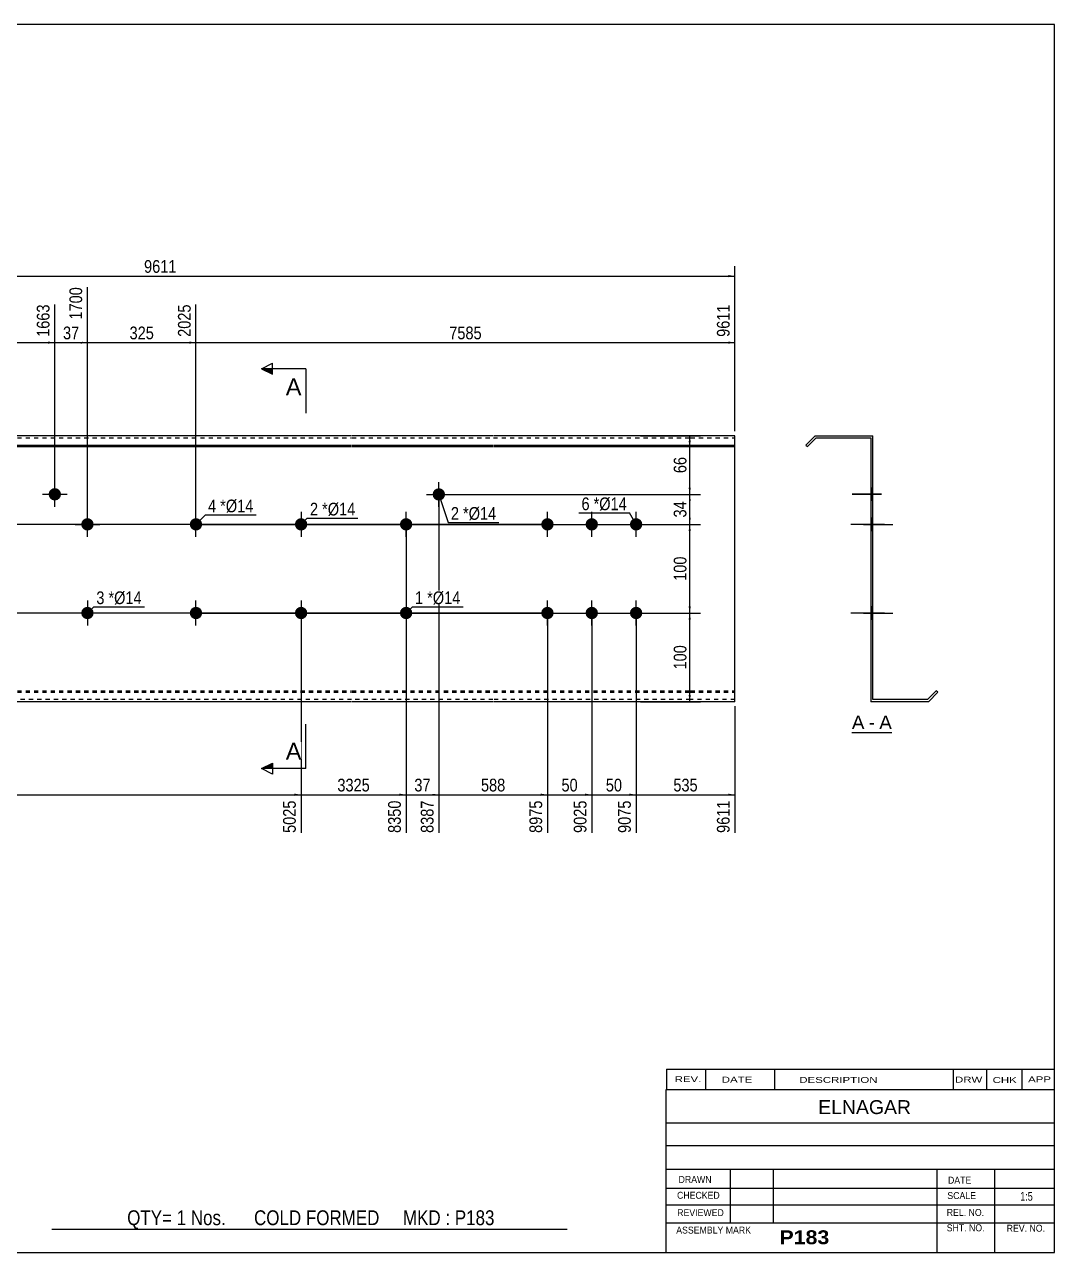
# Model space of a CAD drawing. Header units: millimetres. Extents: x -71 to 331, y -154 to 123.
# Drawn here: x 99 to 331.2, y -154.2 to 122.8 of the extents above; entities that cross this region are included whole.
import ezdxf

# ---------------------------------------------------------------- set-up
doc = ezdxf.new("R2010")
doc.units = ezdxf.units.MM
doc.linetypes.add('DXK_LINE_DOT1', pattern=[1.8814, 0.9407, -0.9407])
doc.styles.add('Arial', font='ARIAL.TTF', dxfattribs={"height": 0.2})
doc.styles.add('Arial Bold', font='ARIALBD.TTF', dxfattribs={"height": 0.2})
doc.styles.add('Arial Narrow', font='ARIALN.TTF', dxfattribs={"height": 0.2})

# ---------------------------------------------------------------- blocks, each defined once
blk = doc.blocks.new('Unknown-627191265-1992')
at = {"color": 5, "linetype": 'Continuous'}
for p, q in [((331.25, 122.75), (-68.75, 122.75)), ((331.25, -154.25), (331.25, 122.75)), ((-68.75, -154.25), (331.25, -154.25))]:
    blk.add_line(p, q, dxfattribs=at)
blk = doc.blocks.new('Unknown-627191265-12 - 1238')
at = {"color": 7, "linetype": 'Continuous'}
blk.add_line((285.56, -36.95), (294.59, -36.95), dxfattribs=at)
at = {"color": 0, "linetype": 'Continuous'}
blk.add_wipeout([(288.4, -36.2), (288.4, -33), (285.56, -33), (285.56, -36.2)], dxfattribs=at)
blk.add_wipeout([(290.78, -36.2), (290.78, -33), (289.36, -33), (289.36, -36.2)], dxfattribs=at)
at = {"color": 96, "linetype": 'Continuous', "style": 'Arial'}
blk.add_text('A', height=3.06, dxfattribs=at).set_placement((285.56, -36.2))
at = {"color": 0, "linetype": 'Continuous'}
blk.add_wipeout([(294.59, -36.2), (294.59, -33), (291.74, -33), (291.74, -36.2)], dxfattribs=at)
at = {"color": 96, "linetype": 'Continuous', "style": 'Arial'}
for s, p in [('A', (291.74, -36.2)), ('-', (289.36, -36.2))]:
    blk.add_text(s, height=3.06, dxfattribs=at).set_placement(p)
blk = doc.blocks.new('Part-627191265-1218 - 1203')
at = {"color": 2, "linetype": 'Continuous'}
for p, q in [((125.36, 30), (93.62, 30)), ((93.62, 27.88), (125.36, 27.88)), ((149.85, 30), (125.46, 30)), ((125.46, 27.88), (149.85, 27.88)), ((172.75, 30), (149.95, 30)), ((149.95, 27.88), (172.75, 27.88)), ((204.61, 30), (172.85, 30)), ((172.85, 27.88), (204.61, 27.88)), ((249.1, 30), (204.71, 30)), ((204.71, 27.88), (249.1, 27.88)), ((259.2, 30), (249.2, 30)), ((249.2, 27.88), (259.2, 27.88)), ((259.2, -30), (259.2, 30)), ((93.62, 27.53), (125.36, 27.53)), ((125.46, 27.53), (149.85, 27.53)), ((149.95, 27.53), (172.75, 27.53)), ((172.85, 27.53), (204.61, 27.53)), ((204.71, 27.53), (249.1, 27.53)), ((249.2, 27.53), (259.2, 27.53)), ((125.36, -30), (93.62, -30)), ((149.85, -30), (125.46, -30)), ((172.75, -30), (149.95, -30)), ((204.61, -30), (172.85, -30)), ((249.1, -30), (204.71, -30)), ((259.2, -30), (249.2, -30))]:
    blk.add_line(p, q, dxfattribs=at)
at = {"color": 7, "linetype": 'DXK_LINE_DOT1'}
for p, q in [((93.62, 29.5), (125.36, 29.5)), ((125.46, 29.5), (149.85, 29.5)), ((149.95, 29.5), (172.75, 29.5)), ((172.85, 29.5), (204.61, 29.5)), ((204.71, 29.5), (249.1, 29.5)), ((249.2, 29.5), (259.2, 29.5)), ((93.62, -27.53), (125.36, -27.53)), ((125.46, -27.53), (149.85, -27.53)), ((149.95, -27.53), (172.75, -27.53)), ((172.85, -27.53), (204.61, -27.53)), ((204.71, -27.53), (249.1, -27.53)), ((249.2, -27.53), (259.2, -27.53)), ((93.62, -27.88), (125.36, -27.88)), ((125.36, -29.5), (93.62, -29.5)), ((125.46, -27.88), (149.85, -27.88)), ((149.85, -29.5), (125.46, -29.5)), ((149.95, -27.88), (172.75, -27.88)), ((172.75, -29.5), (149.95, -29.5)), ((172.85, -27.88), (204.61, -27.88)), ((204.61, -29.5), (172.85, -29.5)), ((204.71, -27.88), (249.1, -27.88)), ((249.1, -29.5), (204.71, -29.5)), ((249.2, -27.88), (259.2, -27.88)), ((259.2, -29.5), (249.2, -29.5))]:
    blk.add_line(p, q, dxfattribs=at)
blk = doc.blocks.new('Bolt-627191265-1221 - 1203')
at = {"linetype": 'Continuous'}
blk.add_hatch(color=3, dxfattribs=at).paths.add_polyline_path([(104.41, 16.78, -1), (107.21, 16.78, -1)])
at = {"color": 3, "linetype": 'Continuous'}
for p, q in [((105.81, 13.98), (105.81, 19.58)), ((103.01, 16.78), (108.61, 16.78))]:
    blk.add_line(p, q, dxfattribs=at)
blk = doc.blocks.new('Bolt-627191265-1224 - 1203')
at = {"linetype": 'Continuous'}
for points in [[(215.51, 10, -1), (218.31, 10, -1)], [(225.51, 10, -1), (228.31, 10, -1)], [(235.51, 10, -1), (238.31, 10, -1)], [(215.51, -10, -1), (218.31, -10, -1)], [(225.51, -10, -1), (228.31, -10, -1)], [(235.51, -10, -1), (238.31, -10, -1)]]:
    blk.add_hatch(color=3, dxfattribs=at).paths.add_polyline_path(points)
at = {"color": 3, "linetype": 'Continuous'}
for p, q in [((216.91, 7.2), (216.91, 12.8)), ((226.91, 7.2), (226.91, 12.8)), ((236.91, 7.2), (236.91, 12.8)), ((214.11, 10), (219.71, 10)), ((224.11, 10), (229.71, 10)), ((234.11, 10), (239.71, 10)), ((216.91, -12.8), (216.91, -7.2)), ((226.91, -12.8), (226.91, -7.2)), ((236.91, -12.8), (236.91, -7.2)), ((214.11, -10), (219.71, -10)), ((224.11, -10), (229.71, -10)), ((234.11, -10), (239.71, -10))]:
    blk.add_line(p, q, dxfattribs=at)
blk = doc.blocks.new('Bolt-627191265-1225 - 1203')
at = {"linetype": 'Continuous'}
blk.add_hatch(color=3, dxfattribs=at).paths.add_polyline_path([(191.02, 16.75, -1), (193.82, 16.75, -1)])
at = {"color": 3, "linetype": 'Continuous'}
for p, q in [((192.42, 13.95), (192.42, 19.55)), ((189.62, 16.75), (195.22, 16.75))]:
    blk.add_line(p, q, dxfattribs=at)
blk = doc.blocks.new('Bolt-627191265-1226 - 1203')
at = {"linetype": 'Continuous'}
for points in [[(162.75, 10, -1), (159.95, 10, -1)], [(162.75, -10, -1), (159.95, -10, -1)]]:
    blk.add_hatch(color=3, dxfattribs=at).paths.add_polyline_path(points)
at = {"color": 3, "linetype": 'Continuous'}
for p, q in [((161.35, 12.8), (161.35, 7.2)), ((164.15, 10), (158.55, 10)), ((161.35, -7.2), (161.35, -12.8)), ((164.15, -10), (158.55, -10))]:
    blk.add_line(p, q, dxfattribs=at)
blk = doc.blocks.new('Bolt-627191265-1227 - 1203')
at = {"linetype": 'Continuous'}
blk.add_hatch(color=3, dxfattribs=at).paths.add_polyline_path([(183.64, 10, -1), (186.44, 10, -1)])
at = {"color": 3, "linetype": 'Continuous'}
for p, q in [((185.04, 7.2), (185.04, 12.8)), ((182.24, 10), (187.84, 10))]:
    blk.add_line(p, q, dxfattribs=at)
blk = doc.blocks.new('Bolt-627191265-1228 - 1203')
at = {"linetype": 'Continuous'}
blk.add_hatch(color=3, dxfattribs=at).paths.add_polyline_path([(186.44, -10, -1), (183.64, -10, -1)])
at = {"color": 3, "linetype": 'Continuous'}
for p, q in [((185.04, -7.2), (185.04, -12.8)), ((187.84, -10), (182.24, -10))]:
    blk.add_line(p, q, dxfattribs=at)
blk = doc.blocks.new('Bolt-627191265-1229 - 1203')
at = {"linetype": 'Continuous'}
blk.add_hatch(color=3, dxfattribs=at).paths.add_polyline_path([(111.77, 10, -1), (114.57, 10, -1)])
at = {"color": 3, "linetype": 'Continuous'}
for p, q in [((113.17, 7.2), (113.17, 12.8)), ((110.37, 10), (115.97, 10))]:
    blk.add_line(p, q, dxfattribs=at)
blk = doc.blocks.new('Bolt-627191265-1230 - 1203')
at = {"linetype": 'Continuous'}
blk.add_hatch(color=3, dxfattribs=at).paths.add_polyline_path([(114.57, -10, -1), (111.77, -10, -1)])
at = {"color": 3, "linetype": 'Continuous'}
for p, q in [((113.17, -7.2), (113.17, -12.8)), ((115.97, -10), (110.37, -10))]:
    blk.add_line(p, q, dxfattribs=at)
blk = doc.blocks.new('Bolt-627191265-1231 - 1203')
at = {"linetype": 'Continuous'}
for points in [[(3.6, 10, -1), (6.4, 10, -1)], [(136.25, 10, -1), (139.05, 10, -1)]]:
    blk.add_hatch(color=3, dxfattribs=at).paths.add_polyline_path(points)
at = {"color": 3, "linetype": 'Continuous'}
for p, q in [((5, 7.2), (5, 12.8)), ((137.65, 7.2), (137.65, 12.8)), ((7.8, 10), (2.2, 10)), ((140.45, 10), (134.85, 10))]:
    blk.add_line(p, q, dxfattribs=at)
blk = doc.blocks.new('Bolt-627191265-1232 - 1203')
at = {"linetype": 'Continuous'}
for points in [[(3.6, -10, -1), (6.4, -10, -1)], [(136.25, -10, -1), (139.05, -10, -1)]]:
    blk.add_hatch(color=3, dxfattribs=at).paths.add_polyline_path(points)
at = {"color": 3, "linetype": 'Continuous'}
for p, q in [((5, -12.8), (5, -7.2)), ((137.65, -12.8), (137.65, -7.2)), ((7.8, -10), (2.2, -10)), ((140.45, -10), (134.85, -10))]:
    blk.add_line(p, q, dxfattribs=at)
blk = doc.blocks.new('Part-627191265-1240 - 1238')
at = {"color": 2, "linetype": 'Continuous'}
for p, q in [((277.32, 30), (275.2, 27.88)), ((275.2, 27.88), (275.55, 27.53)), ((277.53, 29.5), (275.55, 27.53)), ((277.32, 30), (290.32, 30)), ((277.53, 29.5), (289.82, 29.5)), ((289.82, 29.5), (289.82, -30)), ((290.32, -29.5), (290.32, 30)), ((302.62, -29.5), (304.59, -27.53)), ((304.94, -27.88), (304.59, -27.53)), ((302.82, -30), (289.82, -30)), ((302.62, -29.5), (290.32, -29.5)), ((302.82, -30), (304.94, -27.88))]:
    blk.add_line(p, q, dxfattribs=at)
blk = doc.blocks.new('Bolt-627191265-1241 - 1238')
at = {"linetype": 'Continuous'}
for points in [[(289.82, 11.4), (289.82, 8.6), (290.32, 8.6), (290.32, 11.4)], [(289.82, 11.4), (289.82, 8.6), (290.32, 8.6), (290.32, 11.4)], [(289.82, 11.4), (289.82, 8.6), (290.32, 8.6), (290.32, 11.4)], [(289.82, -8.6), (289.82, -11.4), (290.32, -11.4), (290.32, -8.6)], [(289.82, -8.6), (289.82, -11.4), (290.32, -11.4), (290.32, -8.6)], [(289.82, -8.6), (289.82, -11.4), (290.32, -11.4), (290.32, -8.6)]]:
    blk.add_hatch(color=3, dxfattribs=at).paths.add_polyline_path(points)
at = {"color": 3, "linetype": 'Continuous'}
for p, q in [((290.32, 11.4), (289.82, 11.4)), ((290.32, 11.4), (289.82, 11.4)), ((290.32, 11.4), (289.82, 11.4)), ((292.92, 10), (285.32, 10)), ((292.92, 10), (285.32, 10)), ((292.92, 10), (285.32, 10)), ((290.32, 8.6), (289.82, 8.6)), ((290.32, 8.6), (289.82, 8.6)), ((290.32, 8.6), (289.82, 8.6)), ((292.92, -10), (285.32, -10)), ((292.92, -10), (285.32, -10)), ((292.92, -10), (285.32, -10)), ((290.32, -8.6), (289.82, -8.6)), ((290.32, -8.6), (289.82, -8.6)), ((290.32, -8.6), (289.82, -8.6)), ((290.32, -11.4), (289.82, -11.4)), ((290.32, -11.4), (289.82, -11.4)), ((290.32, -11.4), (289.82, -11.4))]:
    blk.add_line(p, q, dxfattribs=at)
blk = doc.blocks.new('Bolt-627191265-1242 - 1238')
at = {"linetype": 'Continuous'}
blk.add_hatch(color=3, dxfattribs=at).paths.add_polyline_path([(289.82, 18.18), (289.82, 15.38), (290.32, 15.38), (290.32, 18.18)])
at = {"color": 3, "linetype": 'Continuous'}
for p, q in [((292.22, 16.78), (285.62, 16.78)), ((290.32, 18.18), (289.82, 18.18)), ((290.32, 15.38), (289.82, 15.38))]:
    blk.add_line(p, q, dxfattribs=at)
blk = doc.blocks.new('Bolt-627191265-1243 - 1238')
at = {"linetype": 'Continuous'}
blk.add_hatch(color=3, dxfattribs=at).paths.add_polyline_path([(289.82, 18.18), (289.82, 15.38), (290.32, 15.38), (290.32, 18.18)])
at = {"color": 3, "linetype": 'Continuous'}
for p, q in [((292.22, 16.78), (285.62, 16.78)), ((290.32, 18.18), (289.82, 18.18)), ((290.32, 15.38), (289.82, 15.38))]:
    blk.add_line(p, q, dxfattribs=at)
blk = doc.blocks.new('Bolt-627191265-1244 - 1238')
at = {"linetype": 'Continuous'}
blk.add_hatch(color=3, dxfattribs=at).paths.add_polyline_path([(290.32, -11.4), (290.32, -8.6), (289.82, -8.6), (289.82, -11.4)])
at = {"color": 3, "linetype": 'Continuous'}
for p, q in [((290.32, -8.6), (289.82, -8.6)), ((291.92, -10), (289.82, -10)), ((290.32, -11.4), (289.82, -11.4))]:
    blk.add_line(p, q, dxfattribs=at)
blk = doc.blocks.new('Bolt-627191265-1245 - 1238')
at = {"linetype": 'Continuous'}
blk.add_hatch(color=3, dxfattribs=at).paths.add_polyline_path([(289.82, 11.4), (289.82, 8.6), (290.32, 8.6), (290.32, 11.4)])
at = {"color": 3, "linetype": 'Continuous'}
for p, q in [((290.32, 11.4), (289.82, 11.4)), ((292.22, 10), (285.62, 10)), ((290.32, 8.6), (289.82, 8.6))]:
    blk.add_line(p, q, dxfattribs=at)
blk = doc.blocks.new('Bolt-627191265-1246 - 1238')
at = {"linetype": 'Continuous'}
for points in [[(289.82, 11.4), (289.82, 8.6), (290.32, 8.6), (290.32, 11.4)], [(289.82, 11.4), (289.82, 8.6), (290.32, 8.6), (290.32, 11.4)], [(289.82, 11.4), (289.82, 8.6), (290.32, 8.6), (290.32, 11.4)], [(289.82, -8.6), (289.82, -11.4), (290.32, -11.4), (290.32, -8.6)], [(289.82, -8.6), (289.82, -11.4), (290.32, -11.4), (290.32, -8.6)], [(289.82, -8.6), (289.82, -11.4), (290.32, -11.4), (290.32, -8.6)]]:
    blk.add_hatch(color=3, dxfattribs=at).paths.add_polyline_path(points)
at = {"color": 3, "linetype": 'Continuous'}
for p, q in [((290.32, 11.4), (289.82, 11.4)), ((290.32, 11.4), (289.82, 11.4)), ((290.32, 11.4), (289.82, 11.4)), ((292.92, 10), (285.32, 10)), ((292.92, 10), (285.32, 10)), ((292.92, 10), (285.32, 10)), ((290.32, 8.6), (289.82, 8.6)), ((290.32, 8.6), (289.82, 8.6)), ((290.32, 8.6), (289.82, 8.6)), ((292.92, -10), (285.32, -10)), ((292.92, -10), (285.32, -10)), ((292.92, -10), (285.32, -10)), ((290.32, -8.6), (289.82, -8.6)), ((290.32, -8.6), (289.82, -8.6)), ((290.32, -8.6), (289.82, -8.6)), ((290.32, -11.4), (289.82, -11.4)), ((290.32, -11.4), (289.82, -11.4)), ((290.32, -11.4), (289.82, -11.4))]:
    blk.add_line(p, q, dxfattribs=at)
blk = doc.blocks.new('Bolt-627191265-1247 - 1238')
at = {"linetype": 'Continuous'}
blk.add_hatch(color=3, dxfattribs=at).paths.add_polyline_path([(289.82, 18.15), (289.82, 15.35), (290.32, 15.35), (290.32, 18.15)])
at = {"color": 3, "linetype": 'Continuous'}
for p, q in [((292.22, 16.75), (285.62, 16.75)), ((290.32, 18.15), (289.82, 18.15)), ((290.32, 15.35), (289.82, 15.35))]:
    blk.add_line(p, q, dxfattribs=at)
blk = doc.blocks.new('Bolt-627191265-1248 - 1238')
at = {"linetype": 'Continuous'}
for points in [[(290.32, 8.6), (290.32, 11.4), (289.82, 11.4), (289.82, 8.6)], [(290.32, -11.4), (290.32, -8.6), (289.82, -8.6), (289.82, -11.4)]]:
    blk.add_hatch(color=3, dxfattribs=at).paths.add_polyline_path(points)
at = {"color": 3, "linetype": 'Continuous'}
for p, q in [((290.32, 11.4), (289.82, 11.4)), ((290.32, 10), (285.82, 10)), ((290.32, 8.6), (289.82, 8.6)), ((290.32, -10), (285.82, -10)), ((290.32, -8.6), (289.82, -8.6)), ((290.32, -11.4), (289.82, -11.4))]:
    blk.add_line(p, q, dxfattribs=at)
blk = doc.blocks.new('Bolt-627191265-1249 - 1238')
at = {"linetype": 'Continuous'}
blk.add_hatch(color=3, dxfattribs=at).paths.add_polyline_path([(289.82, 11.4), (289.82, 8.6), (290.32, 8.6), (290.32, 11.4)])
at = {"color": 3, "linetype": 'Continuous'}
for p, q in [((290.32, 11.4), (289.82, 11.4)), ((292.22, 10), (285.62, 10)), ((290.32, 8.6), (289.82, 8.6))]:
    blk.add_line(p, q, dxfattribs=at)
blk = doc.blocks.new('Bolt-627191265-1250 - 1238')
at = {"linetype": 'Continuous'}
blk.add_hatch(color=3, dxfattribs=at).paths.add_polyline_path([(290.32, -11.4), (290.32, -8.6), (289.82, -8.6), (289.82, -11.4)])
at = {"color": 3, "linetype": 'Continuous'}
for p, q in [((290.32, -8.6), (289.82, -8.6)), ((291.92, -10), (289.82, -10)), ((290.32, -11.4), (289.82, -11.4))]:
    blk.add_line(p, q, dxfattribs=at)
blk = doc.blocks.new('Bolt-627191265-1251 - 1238')
at = {"linetype": 'Continuous'}
blk.add_hatch(color=3, dxfattribs=at).paths.add_polyline_path([(289.82, 11.4), (289.82, 8.6), (290.32, 8.6), (290.32, 11.4)])
at = {"color": 3, "linetype": 'Continuous'}
for p, q in [((290.32, 11.4), (289.82, 11.4)), ((292.22, 10), (285.62, 10)), ((290.32, 8.6), (289.82, 8.6))]:
    blk.add_line(p, q, dxfattribs=at)
blk = doc.blocks.new('Bolt-627191265-1252 - 1238')
at = {"linetype": 'Continuous'}
blk.add_hatch(color=3, dxfattribs=at).paths.add_polyline_path([(290.32, -11.4), (290.32, -8.6), (289.82, -8.6), (289.82, -11.4)])
at = {"color": 3, "linetype": 'Continuous'}
for p, q in [((290.32, -8.6), (289.82, -8.6)), ((291.92, -10), (289.82, -10)), ((290.32, -11.4), (289.82, -11.4))]:
    blk.add_line(p, q, dxfattribs=at)
blk = doc.blocks.new('Bolt-627191265-1253 - 1238')
at = {"linetype": 'Continuous'}
blk.add_hatch(color=3, dxfattribs=at).paths.add_polyline_path([(289.82, 11.4), (289.82, 8.6), (290.32, 8.6), (290.32, 11.4)])
blk.add_hatch(color=3, dxfattribs=at).paths.add_polyline_path([(289.82, 11.4), (289.82, 8.6), (290.32, 8.6), (290.32, 11.4)])
at = {"color": 3, "linetype": 'Continuous'}
for p, q in [((289.82, 11.4), (290.32, 11.4)), ((289.82, 11.4), (290.32, 11.4)), ((288.22, 10), (294.82, 10)), ((288.22, 10), (294.82, 10)), ((289.82, 8.6), (290.32, 8.6)), ((289.82, 8.6), (290.32, 8.6))]:
    blk.add_line(p, q, dxfattribs=at)
blk = doc.blocks.new('Bolt-627191265-1254 - 1238')
at = {"linetype": 'Continuous'}
blk.add_hatch(color=3, dxfattribs=at).paths.add_polyline_path([(289.82, -8.6), (289.82, -11.4), (290.32, -11.4), (290.32, -8.6)])
blk.add_hatch(color=3, dxfattribs=at).paths.add_polyline_path([(289.82, -8.6), (289.82, -11.4), (290.32, -11.4), (290.32, -8.6)])
at = {"color": 3, "linetype": 'Continuous'}
for p, q in [((288.22, -10), (294.82, -10)), ((288.22, -10), (294.82, -10)), ((289.82, -8.6), (290.32, -8.6)), ((289.82, -8.6), (290.32, -8.6)), ((289.82, -11.4), (290.32, -11.4)), ((289.82, -11.4), (290.32, -11.4))]:
    blk.add_line(p, q, dxfattribs=at)
blk = doc.blocks.new('StraightDimension-627191265-1348 - 1203')
at = {"linetype": 'Continuous'}
for points in [[(248.75, 15.25), (249, 16.75), (249.25, 15.25)], [(249.25, 11.5), (249, 10), (248.75, 11.5)]]:
    blk.add_hatch(color=7, dxfattribs=at).paths.add_polyline_path(points)
at = {"color": 7, "linetype": 'Continuous'}
for p, q in [((193.42, 16.75), (251.4, 16.75)), ((249, 10), (249, 16.75)), ((138.65, 10), (251.4, 10))]:
    blk.add_line(p, q, dxfattribs=at)
at = {"color": 0}
blk.add_wipeout([(248.85, 15.8), (244.65, 15.8), (244.65, 10.95), (248.85, 10.95)], dxfattribs=at)
at = {"color": 3, "style": 'Arial Narrow'}
blk.add_text('34', height=2.863, rotation=90.0002, dxfattribs=at).set_placement((248.25, 11.55))
blk = doc.blocks.new('StraightDimension-627191265-1347 - 1203')
at = {"linetype": 'Continuous'}
for points in [[(248.75, 28.5), (249, 30), (249.25, 28.5)], [(249.25, 18.25), (249, 16.75), (248.75, 18.25)]]:
    blk.add_hatch(color=7, dxfattribs=at).paths.add_polyline_path(points)
at = {"color": 7, "linetype": 'Continuous'}
for p, q in [((237.91, 30), (251.4, 30)), ((249, 16.75), (249, 30)), ((193.42, 16.75), (251.4, 16.75))]:
    blk.add_line(p, q, dxfattribs=at)
at = {"color": 0}
blk.add_wipeout([(248.85, 25.8), (244.65, 25.8), (244.65, 20.95), (248.85, 20.95)], dxfattribs=at)
at = {"color": 3, "style": 'Arial Narrow'}
blk.add_text('66', height=2.863, rotation=90.0002, dxfattribs=at).set_placement((248.25, 21.55))
blk = doc.blocks.new('StraightDimension-627191265-1350 - 1203')
at = {"linetype": 'Continuous'}
for points in [[(248.75, -11.5), (249, -10), (249.25, -11.5)], [(249.25, -28.5), (249, -30), (248.75, -28.5)]]:
    blk.add_hatch(color=7, dxfattribs=at).paths.add_polyline_path(points)
at = {"color": 7, "linetype": 'Continuous'}
for p, q in [((138.65, -10), (251.4, -10)), ((249, -30), (249, -10)), ((237.91, -30), (251.4, -30))]:
    blk.add_line(p, q, dxfattribs=at)
at = {"color": 0}
blk.add_wipeout([(248.85, -16.66), (244.65, -16.66), (244.65, -23.34), (248.85, -23.34)], dxfattribs=at)
at = {"color": 3, "style": 'Arial Narrow'}
blk.add_text('100', height=2.863, rotation=90.0002, dxfattribs=at).set_placement((248.25, -22.74))
blk = doc.blocks.new('StraightDimension-627191265-1349 - 1203')
at = {"linetype": 'Continuous'}
for points in [[(248.75, 8.5), (249, 10), (249.25, 8.5)], [(249.25, -8.5), (249, -10), (248.75, -8.5)]]:
    blk.add_hatch(color=7, dxfattribs=at).paths.add_polyline_path(points)
at = {"color": 7, "linetype": 'Continuous'}
for p, q in [((138.65, 10), (251.4, 10)), ((249, -10), (249, 10)), ((138.65, -10), (251.4, -10))]:
    blk.add_line(p, q, dxfattribs=at)
at = {"color": 0}
blk.add_wipeout([(248.85, 3.34), (244.65, 3.34), (244.65, -3.34), (248.85, -3.34)], dxfattribs=at)
at = {"color": 3, "style": 'Arial Narrow'}
blk.add_text('100', height=2.863, rotation=90.0002, dxfattribs=at).set_placement((248.25, -2.74))
blk = doc.blocks.new('StraightDimension-627191265-1268 - 1203')
at = {"linetype": 'Continuous'}
blk.add_hatch(color=7, dxfattribs=at).paths.add_polyline_path([(257.7, 51.25), (259.2, 51), (257.7, 50.75)])
at = {"color": 7, "linetype": 'Continuous'}
for p, q in [((137.65, 11), (137.65, 59.61)), ((259.2, 31), (259.2, 59.61)), ((137.65, 51), (259.2, 51))]:
    blk.add_line(p, q, dxfattribs=at)
at = {"color": 0, "linetype": 'Continuous'}
blk.add_wipeout([(258.6, 60.21), (254.4, 60.21), (254.4, 51.7), (258.6, 51.7)], dxfattribs=at)
at = {"color": 0}
blk.add_wipeout([(202.68, 51.15), (202.68, 55.35), (194.17, 55.35), (194.17, 51.15)], dxfattribs=at)
at = {"color": 3, "linetype": 'Continuous', "style": 'Arial Narrow'}
blk.add_text('9611', height=2.863, rotation=90.0002, dxfattribs=at).set_placement((258, 52.3))
at = {"color": 3, "style": 'Arial Narrow'}
blk.add_text('7585', height=2.863, dxfattribs=at).set_placement((194.77, 51.75))
blk = doc.blocks.new('StraightDimension-627191265-1269 - 1203')
at = {"linetype": 'Continuous'}
blk.add_hatch(color=7, dxfattribs=at).paths.add_polyline_path([(136.15, 51.25), (137.65, 51), (136.15, 50.75)])
at = {"color": 7, "linetype": 'Continuous'}
for p, q in [((113.17, 11), (113.17, 63.51)), ((137.65, 11), (137.65, 59.61)), ((113.17, 51), (137.65, 51))]:
    blk.add_line(p, q, dxfattribs=at)
at = {"color": 0, "linetype": 'Continuous'}
blk.add_wipeout([(137.05, 60.21), (132.85, 60.21), (132.85, 51.7), (137.05, 51.7)], dxfattribs=at)
at = {"color": 0}
blk.add_wipeout([(128.75, 51.15), (128.75, 55.35), (122.07, 55.35), (122.07, 51.15)], dxfattribs=at)
at = {"color": 3, "linetype": 'Continuous', "style": 'Arial Narrow'}
blk.add_text('2025', height=2.863, rotation=90.0002, dxfattribs=at).set_placement((136.45, 52.3))
at = {"color": 3, "style": 'Arial Narrow'}
blk.add_text('325', height=2.863, dxfattribs=at).set_placement((122.67, 51.75))
blk = doc.blocks.new('StraightDimension-627191265-1270 - 1203')
at = {"linetype": 'Continuous'}
blk.add_hatch(color=7, dxfattribs=at).paths.add_polyline_path([(111.67, 51.25), (113.17, 51), (111.67, 50.75)])
at = {"color": 7, "linetype": 'Continuous'}
for p, q in [((113.17, 11), (113.17, 63.51)), ((105.81, 17.78), (105.81, 59.61)), ((105.81, 51), (113.17, 51))]:
    blk.add_line(p, q, dxfattribs=at)
at = {"color": 0}
blk.add_wipeout([(111.92, 51.15), (111.92, 55.35), (107.06, 55.35), (107.06, 51.15)], dxfattribs=at)
at = {"color": 0, "linetype": 'Continuous'}
blk.add_wipeout([(112.56, 64.11), (108.36, 64.11), (108.36, 55.6), (112.56, 55.6)], dxfattribs=at)
at = {"color": 3, "linetype": 'Continuous', "style": 'Arial Narrow'}
blk.add_text('1700', height=2.863, rotation=90.0002, dxfattribs=at).set_placement((111.97, 56.2))
at = {"color": 3, "style": 'Arial Narrow'}
blk.add_text('37', height=2.863, dxfattribs=at).set_placement((107.66, 51.75))
blk = doc.blocks.new('StraightDimension-627191265-1320 - 1203')
at = {"linetype": 'Continuous'}
blk.add_hatch(color=7, dxfattribs=at).paths.add_polyline_path([(215.41, -50.75), (216.91, -51), (215.41, -51.25)])
at = {"color": 7, "linetype": 'Continuous'}
for p, q in [((192.42, 15.75), (192.42, -59.61)), ((216.91, -11), (216.91, -59.61)), ((192.42, -51), (216.91, -51))]:
    blk.add_line(p, q, dxfattribs=at)
at = {"color": 0}
blk.add_wipeout([(208.01, -50.85), (208.01, -46.65), (201.32, -46.65), (201.32, -50.85)], dxfattribs=at)
at = {"color": 0, "linetype": 'Continuous'}
blk.add_wipeout([(216.31, -51.7), (212.11, -51.7), (212.11, -60.21), (216.31, -60.21)], dxfattribs=at)
at = {"color": 3, "style": 'Arial Narrow'}
blk.add_text('588', height=2.863, dxfattribs=at).set_placement((201.92, -50.25))
at = {"color": 3, "linetype": 'Continuous', "style": 'Arial Narrow'}
blk.add_text('8975', height=2.863, rotation=90.0002, dxfattribs=at).set_placement((215.71, -59.61))
blk = doc.blocks.new('StraightDimension-627191265-1271 - 1203')
at = {"linetype": 'Continuous'}
blk.add_hatch(color=7, dxfattribs=at).paths.add_polyline_path([(104.31, 51.25), (105.81, 51), (104.31, 50.75)])
at = {"color": 7, "linetype": 'Continuous'}
for p, q in [((81.33, 11), (81.33, 63.51)), ((105.81, 17.78), (105.81, 59.61)), ((81.33, 51), (105.81, 51))]:
    blk.add_line(p, q, dxfattribs=at)
at = {"color": 0, "linetype": 'Continuous'}
blk.add_wipeout([(105.21, 60.21), (101.01, 60.21), (101.01, 51.7), (105.21, 51.7)], dxfattribs=at)
at = {"color": 0}
blk.add_wipeout([(96.91, 51.15), (96.91, 55.35), (90.23, 55.35), (90.23, 51.15)], dxfattribs=at)
at = {"color": 3, "linetype": 'Continuous', "style": 'Arial Narrow'}
blk.add_text('1663', height=2.863, rotation=90.0002, dxfattribs=at).set_placement((104.61, 52.3))
at = {"color": 3, "style": 'Arial Narrow'}
blk.add_text('588', height=2.863, dxfattribs=at).set_placement((90.83, 51.75))
blk = doc.blocks.new('StraightDimension-627191265-1317 - 1203')
at = {"linetype": 'Continuous'}
blk.add_hatch(color=7, dxfattribs=at).paths.add_polyline_path([(257.7, -50.75), (259.2, -51), (257.7, -51.25)])
at = {"color": 7, "linetype": 'Continuous'}
for p, q in [((236.91, -11), (236.91, -59.61)), ((259.2, -31), (259.2, -59.61)), ((236.91, -51), (259.2, -51))]:
    blk.add_line(p, q, dxfattribs=at)
at = {"color": 0}
blk.add_wipeout([(251.4, -50.85), (251.4, -46.65), (244.71, -46.65), (244.71, -50.85)], dxfattribs=at)
at = {"color": 0, "linetype": 'Continuous'}
blk.add_wipeout([(258.6, -51.7), (254.4, -51.7), (254.4, -60.21), (258.6, -60.21)], dxfattribs=at)
at = {"color": 3, "style": 'Arial Narrow'}
blk.add_text('535', height=2.863, dxfattribs=at).set_placement((245.31, -50.25))
at = {"color": 3, "linetype": 'Continuous', "style": 'Arial Narrow'}
blk.add_text('9611', height=2.863, rotation=90.0002, dxfattribs=at).set_placement((258, -59.61))
blk = doc.blocks.new('StraightDimension-627191265-1318 - 1203')
at = {"linetype": 'Continuous'}
blk.add_hatch(color=7, dxfattribs=at).paths.add_polyline_path([(235.41, -50.75), (236.91, -51), (235.41, -51.25)])
at = {"color": 7, "linetype": 'Continuous'}
for p, q in [((226.91, -11), (226.91, -59.61)), ((236.91, -11), (236.91, -59.61)), ((226.91, -51), (236.91, -51))]:
    blk.add_line(p, q, dxfattribs=at)
at = {"color": 0}
blk.add_wipeout([(234.34, -50.85), (234.34, -46.65), (229.48, -46.65), (229.48, -50.85)], dxfattribs=at)
at = {"color": 3, "style": 'Arial Narrow'}
blk.add_text('50', height=2.863, dxfattribs=at).set_placement((230.08, -50.25))
at = {"color": 0, "linetype": 'Continuous'}
blk.add_wipeout([(236.31, -51.7), (232.11, -51.7), (232.11, -60.21), (236.31, -60.21)], dxfattribs=at)
at = {"color": 3, "linetype": 'Continuous', "style": 'Arial Narrow'}
blk.add_text('9075', height=2.863, rotation=90.0002, dxfattribs=at).set_placement((235.71, -59.61))
blk = doc.blocks.new('StraightDimension-627191265-1319 - 1203')
at = {"linetype": 'Continuous'}
blk.add_hatch(color=7, dxfattribs=at).paths.add_polyline_path([(225.41, -50.75), (226.91, -51), (225.41, -51.25)])
at = {"color": 7, "linetype": 'Continuous'}
for p, q in [((216.91, -11), (216.91, -59.61)), ((226.91, -11), (226.91, -59.61)), ((216.91, -51), (226.91, -51))]:
    blk.add_line(p, q, dxfattribs=at)
at = {"color": 0}
blk.add_wipeout([(224.34, -50.85), (224.34, -46.65), (219.48, -46.65), (219.48, -50.85)], dxfattribs=at)
at = {"color": 3, "style": 'Arial Narrow'}
blk.add_text('50', height=2.863, dxfattribs=at).set_placement((220.08, -50.25))
at = {"color": 0, "linetype": 'Continuous'}
blk.add_wipeout([(226.31, -51.7), (222.11, -51.7), (222.11, -60.21), (226.31, -60.21)], dxfattribs=at)
at = {"color": 3, "linetype": 'Continuous', "style": 'Arial Narrow'}
blk.add_text('9025', height=2.863, rotation=90.0002, dxfattribs=at).set_placement((225.71, -59.61))
blk = doc.blocks.new('StraightDimension-627191265-1321 - 1203')
at = {"linetype": 'Continuous'}
blk.add_hatch(color=7, dxfattribs=at).paths.add_polyline_path([(190.92, -50.75), (192.42, -51), (190.92, -51.25)])
at = {"color": 7, "linetype": 'Continuous'}
for p, q in [((192.42, 15.75), (192.42, -59.61)), ((185.04, 9), (185.04, -59.61)), ((185.04, -51), (192.42, -51))]:
    blk.add_line(p, q, dxfattribs=at)
at = {"color": 0}
blk.add_wipeout([(191.16, -50.85), (191.16, -46.65), (186.3, -46.65), (186.3, -50.85)], dxfattribs=at)
at = {"color": 3, "style": 'Arial Narrow'}
blk.add_text('37', height=2.863, dxfattribs=at).set_placement((186.9, -50.25))
at = {"color": 0, "linetype": 'Continuous'}
blk.add_wipeout([(191.82, -51.7), (187.62, -51.7), (187.62, -60.21), (191.82, -60.21)], dxfattribs=at)
at = {"color": 3, "linetype": 'Continuous', "style": 'Arial Narrow'}
blk.add_text('8387', height=2.863, rotation=90.0002, dxfattribs=at).set_placement((191.22, -59.61))
blk = doc.blocks.new('StraightDimension-627191265-1322 - 1203')
at = {"linetype": 'Continuous'}
blk.add_hatch(color=7, dxfattribs=at).paths.add_polyline_path([(183.54, -50.75), (185.04, -51), (183.54, -51.25)])
at = {"color": 7, "linetype": 'Continuous'}
for p, q in [((185.04, 9), (185.04, -59.61)), ((161.35, -11), (161.35, -59.61)), ((161.35, -51), (185.04, -51))]:
    blk.add_line(p, q, dxfattribs=at)
at = {"color": 0}
blk.add_wipeout([(177.45, -50.85), (177.45, -46.65), (168.94, -46.65), (168.94, -50.85)], dxfattribs=at)
at = {"color": 0, "linetype": 'Continuous'}
blk.add_wipeout([(184.44, -51.7), (180.24, -51.7), (180.24, -60.21), (184.44, -60.21)], dxfattribs=at)
at = {"color": 3, "style": 'Arial Narrow'}
blk.add_text('3325', height=2.863, dxfattribs=at).set_placement((169.54, -50.25))
at = {"color": 3, "linetype": 'Continuous', "style": 'Arial Narrow'}
blk.add_text('8350', height=2.863, rotation=90.0002, dxfattribs=at).set_placement((183.84, -59.61))
blk = doc.blocks.new('StraightDimension-627191265-1323 - 1203')
at = {"linetype": 'Continuous'}
blk.add_hatch(color=7, dxfattribs=at).paths.add_polyline_path([(159.85, -50.75), (161.35, -51), (159.85, -51.25)])
at = {"color": 7, "linetype": 'Continuous'}
for p, q in [((161.35, -11), (161.35, -59.61)), ((0, -31), (0, -54.13)), ((0, -51), (161.35, -51))]:
    blk.add_line(p, q, dxfattribs=at)
at = {"color": 0}
blk.add_wipeout([(84.93, -50.85), (84.93, -46.65), (76.42, -46.65), (76.42, -50.85)], dxfattribs=at)
at = {"color": 0, "linetype": 'Continuous'}
for points in [[(-0.6, -51.7), (-4.8, -51.7), (-4.8, -54.73), (-0.6, -54.73)], [(160.75, -51.7), (156.55, -51.7), (156.55, -60.21), (160.75, -60.21)]]:
    blk.add_wipeout(points, dxfattribs=at)
at = {"color": 3, "style": 'Arial Narrow'}
blk.add_text('5025', height=2.863, dxfattribs=at).set_placement((77.02, -50.25))
at = {"color": 3, "linetype": 'Continuous', "style": 'Arial Narrow'}
for s, height, p in [('0', 2.86, (-1.2, -54.13)), ('5025', 2.863, (160.15, -59.61))]:
    blk.add_text(s, height=height, rotation=90.0002, dxfattribs=at).set_placement(p)
blk = doc.blocks.new('StraightDimension-627191265-1372 - 1203')
at = {"linetype": 'Continuous'}
for points in [[(-12.25, 15.28), (-12, 16.78), (-11.75, 15.28)], [(-11.75, 11.5), (-12, 10), (-12.25, 11.5)]]:
    blk.add_hatch(color=7, dxfattribs=at).paths.add_polyline_path(points)
at = {"color": 7, "linetype": 'Continuous'}
for p, q in [((35.84, 16.78), (-14.25, 16.78)), ((-12, 10), (-12, 16.78)), ((215.91, 10), (-14.25, 10))]:
    blk.add_line(p, q, dxfattribs=at)
at = {"color": 0}
blk.add_wipeout([(-12.15, 15.82), (-16.35, 15.82), (-16.35, 10.96), (-12.15, 10.96)], dxfattribs=at)
at = {"color": 3, "style": 'Arial Narrow'}
blk.add_text('34', height=2.863, rotation=90.0002, dxfattribs=at).set_placement((-12.75, 11.56))
blk = doc.blocks.new('StraightDimension-627191265-1373 - 1203')
at = {"linetype": 'Continuous'}
for points in [[(-12.25, 8.5), (-12, 10), (-11.75, 8.5)], [(-11.75, -8.5), (-12, -10), (-12.25, -8.5)]]:
    blk.add_hatch(color=7, dxfattribs=at).paths.add_polyline_path(points)
at = {"color": 7, "linetype": 'Continuous'}
for p, q in [((215.91, 10), (-14.25, 10)), ((-12, -10), (-12, 10)), ((215.91, -10), (-14.25, -10))]:
    blk.add_line(p, q, dxfattribs=at)
at = {"color": 0}
blk.add_wipeout([(-12.15, 3.34), (-16.35, 3.34), (-16.35, -3.34), (-12.15, -3.34)], dxfattribs=at)
at = {"color": 3, "style": 'Arial Narrow'}
blk.add_text('100', height=2.863, rotation=90.0002, dxfattribs=at).set_placement((-12.75, -2.74))
blk = doc.blocks.new('StraightDimension-627191265-1374 - 1203')
at = {"linetype": 'Continuous'}
for points in [[(-12.25, -11.5), (-12, -10), (-11.75, -11.5)], [(-11.75, -28.5), (-12, -30), (-12.25, -28.5)]]:
    blk.add_hatch(color=7, dxfattribs=at).paths.add_polyline_path(points)
at = {"color": 7, "linetype": 'Continuous'}
for p, q in [((215.91, -10), (-14.25, -10)), ((-12, -30), (-12, -10)), ((-1, -30), (-14.25, -30))]:
    blk.add_line(p, q, dxfattribs=at)
at = {"color": 0}
blk.add_wipeout([(-12.15, -16.66), (-16.35, -16.66), (-16.35, -23.34), (-12.15, -23.34)], dxfattribs=at)
at = {"color": 3, "style": 'Arial Narrow'}
blk.add_text('100', height=2.863, rotation=90.0002, dxfattribs=at).set_placement((-12.75, -22.74))
blk = doc.blocks.new('StraightDimension-627191265-1391 - 1203')
at = {"linetype": 'Continuous'}
blk.add_hatch(color=7, dxfattribs=at).paths.add_polyline_path([(257.7, 66.25), (259.2, 66), (257.7, 65.75)])
at = {"color": 7, "linetype": 'Continuous'}
for p, q in [((259.2, 31), (259.2, 68.25)), ((0, 66), (259.2, 66))]:
    blk.add_line(p, q, dxfattribs=at)
at = {"color": 0}
blk.add_wipeout([(133.86, 66.15), (133.86, 70.35), (125.34, 70.35), (125.34, 66.15)], dxfattribs=at)
at = {"color": 3, "style": 'Arial Narrow'}
blk.add_text('9611', height=2.863, dxfattribs=at).set_placement((125.94, 66.75))
blk = doc.blocks.new('CBS_CALLOFF-627191265-2019')
at = {"color": 7, "linetype": 'Continuous'}
blk.add_line((105.13, -148.98), (221.36, -149), dxfattribs=at)
at = {"color": 3, "linetype": 'Continuous', "style": 'Arial Narrow'}
blk.add_text('QTY= 1 Nos.      COLD FORMED     MKD : P183', height=3.3405, dxfattribs=at).set_placement((122.13, -148.09))
blk = doc.blocks.new('CBS_NAME_BLOG-627191265-2020')
at = {"color": 7, "linetype": 'Continuous'}
for p, q in [((243.66, -117.5), (331.18, -117.5)), ((243.66, -154.21), (243.66, -117.5)), ((243.66, -125.04), (331.18, -125.04)), ((243.73, -130.09), (331.25, -130.09)), ((243.66, -135.46), (331.18, -135.46)), ((258.18, -147.57), (258.18, -135.47)), ((267.87, -147.54), (267.87, -135.47)), ((304.78, -154.21), (304.78, -135.48)), ((317.83, -154.21), (317.83, -135.47)), ((243.67, -139.76), (331.25, -139.74)), ((243.66, -143.51), (331.18, -143.51)), ((243.66, -147.55), (331.18, -147.55)), ((243.66, -154.25), (331.25, -154.25))]:
    blk.add_line(p, q, dxfattribs=at)
at = {"color": 3, "linetype": 'Continuous', "style": 'Arial'}
blk.add_text('ELNAGAR', height=3.133, dxfattribs=at).set_placement((277.98, -123.03))
at = {"color": 3, "linetype": 'Continuous'}
for s, height, style, width, p in [('DRAWN', 1.566, 'Arial', 0.9, (246.49, -138.57)), ('DATE', 1.566, 'Arial', 0.9, (307.25, -138.73)), ('CHECKED', 1.566, 'Arial', 0.9, (246.14, -142.14)), ('SCALE', 1.566, 'Arial', 0.9, (307.1, -142.21)), ('1:5', 1.957, 'Arial Narrow', 0.9, (323.55, -142.57)), ('REVIEWED', 1.566, 'Arial', 0.9, (246.18, -146.06)), ('REL. NO.', 1.566, 'Arial', 0.9, (306.96, -146.01)), ('ASSEMBLY MARK', 1.5663, 'Arial', 0.9, (245.96, -149.99)), ('P183', 3.131, 'Arial Bold', 1.1, (269.24, -152.39)), ('SHT. NO.', 1.566, 'Arial', 0.9, (306.96, -149.48)), ('REV. NO.', 1.566, 'Arial', 0.9, (320.48, -149.57))]:
    blk.add_text(s, height=height, dxfattribs=dict(at, style=style, width=width)).set_placement(p)
blk = doc.blocks.new('CBS_REVISION-627191265-2021')
at = {"color": 7, "linetype": 'Continuous'}
for p, q in [((243.74, -112.87), (331.24, -112.87)), ((243.74, -112.87), (243.74, -117.5)), ((252.54, -112.87), (252.54, -117.5)), ((268.13, -112.87), (268.13, -117.44)), ((308.39, -112.87), (308.39, -117.5)), ((315.93, -112.87), (315.93, -117.5)), ((323.88, -112.87), (323.88, -117.5)), ((243.74, -117.5), (331.24, -117.5))]:
    blk.add_line(p, q, dxfattribs=at)
at = {"color": 7, "style": 'Arial Narrow', "width": 1.7}
for s, height, p in [('REV.', 1.326, (245.6, -115.82)), ('DATE', 1.326, (256.23, -115.94)), ('DESCRIPTION', 1.3257, (273.71, -115.99)), ('DRW', 1.326, (308.82, -115.93)), ('CHK', 1.326, (317.31, -116.02)), ('APP', 1.326, (325.31, -115.87))]:
    blk.add_text(s, height=height, dxfattribs=at).set_placement(p)
blk = doc.blocks.new('MarkSet-627191265-1419 - 1203')
at = {"color": 0}
blk.add_wipeout([(196.97, 11.03), (196.97, 14.03), (195.14, 14.03), (195.14, 11.03)], dxfattribs=at)
blk.add_wipeout([(196.97, 11.03), (196.97, 14.03), (195.14, 14.03), (195.14, 11.03)], dxfattribs=at)
at = {"color": 7, "linetype": 'Continuous'}
blk.add_line((192.42, 16.75), (194.54, 10.43), dxfattribs=at)
at = {"color": 0}
blk.add_wipeout([(199.15, 11.03), (199.15, 14.03), (197.87, 14.03), (197.87, 11.03)], dxfattribs=at)
blk.add_wipeout([(199.15, 11.03), (199.15, 14.03), (197.87, 14.03), (197.87, 11.03)], dxfattribs=at)
at = {"color": 3, "style": 'Arial Narrow'}
blk.add_text('2', height=2.86, dxfattribs=at).set_placement((195.14, 11.03))
at = {"color": 0}
blk.add_wipeout([(205.36, 11.03), (205.36, 14.03), (199.15, 14.03), (199.15, 11.03)], dxfattribs=at)
blk.add_wipeout([(205.36, 11.03), (205.36, 14.03), (199.15, 14.03), (199.15, 11.03)], dxfattribs=at)
at = {"color": 7, "linetype": 'Continuous'}
blk.add_line((194.54, 10.43), (205.96, 10.43), dxfattribs=at)
at = {"color": 3, "style": 'Arial Narrow'}
for s, height, p in [('*', 2.86, (197.87, 11.03)), ('Ø14', 2.863, (199.15, 11.03))]:
    blk.add_text(s, height=height, dxfattribs=at).set_placement(p)
blk = doc.blocks.new('Mark-627191265-1429 - 1203')
at = {"color": 0}
blk.add_wipeout([(165.19, 12.01), (165.19, 15.01), (163.36, 15.01), (163.36, 12.01)], dxfattribs=at)
blk.add_wipeout([(165.19, 12.01), (165.19, 15.01), (163.36, 15.01), (163.36, 12.01)], dxfattribs=at)
at = {"color": 7, "linetype": 'Continuous'}
blk.add_line((161.35, 10), (162.76, 11.41), dxfattribs=at)
at = {"color": 0}
blk.add_wipeout([(167.37, 12.01), (167.37, 15.01), (166.09, 15.01), (166.09, 12.01)], dxfattribs=at)
blk.add_wipeout([(167.37, 12.01), (167.37, 15.01), (166.09, 15.01), (166.09, 12.01)], dxfattribs=at)
at = {"color": 3, "style": 'Arial Narrow'}
blk.add_text('2', height=2.86, dxfattribs=at).set_placement((163.36, 12.01))
at = {"color": 0}
blk.add_wipeout([(173.58, 12.01), (173.58, 15.01), (167.37, 15.01), (167.37, 12.01)], dxfattribs=at)
blk.add_wipeout([(173.58, 12.01), (173.58, 15.01), (167.37, 15.01), (167.37, 12.01)], dxfattribs=at)
at = {"color": 7, "linetype": 'Continuous'}
blk.add_line((162.76, 11.41), (174.18, 11.41), dxfattribs=at)
at = {"color": 3, "style": 'Arial Narrow'}
for s, height, p in [('*', 2.86, (166.09, 12.01)), ('Ø14', 2.863, (167.37, 12.01))]:
    blk.add_text(s, height=height, dxfattribs=at).set_placement(p)
blk = doc.blocks.new('Mark-627191265-1428 - 1203')
at = {"color": 0}
blk.add_wipeout([(226.42, 13.2), (226.42, 16.2), (224.59, 16.2), (224.59, 13.2)], dxfattribs=at)
blk.add_wipeout([(226.42, 13.2), (226.42, 16.2), (224.59, 16.2), (224.59, 13.2)], dxfattribs=at)
blk.add_wipeout([(228.59, 13.2), (228.59, 16.2), (227.32, 16.2), (227.32, 13.2)], dxfattribs=at)
blk.add_wipeout([(228.59, 13.2), (228.59, 16.2), (227.32, 16.2), (227.32, 13.2)], dxfattribs=at)
at = {"color": 3, "style": 'Arial Narrow'}
blk.add_text('6', height=2.86, dxfattribs=at).set_placement((224.59, 13.2))
at = {"color": 0}
blk.add_wipeout([(234.81, 13.2), (234.81, 16.2), (228.59, 16.2), (228.59, 13.2)], dxfattribs=at)
blk.add_wipeout([(234.81, 13.2), (234.81, 16.2), (228.59, 16.2), (228.59, 13.2)], dxfattribs=at)
at = {"color": 7, "linetype": 'Continuous'}
for p in [(223.99, 12.6), (236.91, 10)]:
    blk.add_line(p, (235.41, 12.6), dxfattribs=at)
at = {"color": 3, "style": 'Arial Narrow'}
for s, height, p in [('*', 2.86, (227.32, 13.2)), ('Ø14', 2.863, (228.59, 13.2))]:
    blk.add_text(s, height=height, dxfattribs=at).set_placement(p)
blk = doc.blocks.new('SectionMark-627191265-1266 - 1203')
at = {"linetype": 'Continuous'}
for points in [[(154.94, 45.1), (154.94, 43.85), (152.44, 45.1)], [(154.94, -43.85), (154.94, -45.1), (152.44, -45.1)]]:
    blk.add_hatch(color=30, dxfattribs=at).paths.add_polyline_path(points)
at = {"color": 30, "linetype": 'Continuous'}
for p, q in [((152.44, 45.1), (154.94, 46.35)), ((162.44, 45.1), (152.44, 45.1)), ((152.44, 45.1), (154.94, 43.85)), ((154.94, 43.85), (154.94, 46.35)), ((152.44, -45.1), (154.94, -43.85)), ((154.94, -43.85), (154.94, -46.35)), ((162.44, -45.1), (152.44, -45.1)), ((154.94, -46.35), (152.44, -45.1))]:
    blk.add_line(p, q, dxfattribs=at)
at = {"color": 0, "linetype": 'Continuous'}
for points in [[(161.44, 39.1), (161.44, 43.1), (157.89, 43.1), (157.89, 39.1)], [(161.44, -43.1), (161.44, -39.1), (157.89, -39.1), (157.89, -43.1)]]:
    blk.add_wipeout(points, dxfattribs=at)
at = {"color": 30, "linetype": 'Continuous'}
for p, q in [((162.44, 45.1), (162.44, 35.1)), ((162.44, -45.1), (162.44, -35.1))]:
    blk.add_line(p, q, dxfattribs=at)
at = {"color": 96, "linetype": 'Continuous', "style": 'Arial'}
for p in [(157.89, 39.1), (157.89, -43.1)]:
    blk.add_text('A', height=3.82, dxfattribs=at).set_placement(p)
blk = doc.blocks.new('MarkSet-627191265-1413 - 1203')
at = {"color": 0}
blk.add_wipeout([(117.01, -7.99), (117.01, -4.99), (115.18, -4.99), (115.18, -7.99)], dxfattribs=at)
blk.add_wipeout([(117.01, -7.99), (117.01, -4.99), (115.18, -4.99), (115.18, -7.99)], dxfattribs=at)
at = {"color": 7, "linetype": 'Continuous'}
blk.add_line((113.17, -10), (114.58, -8.59), dxfattribs=at)
at = {"color": 0}
blk.add_wipeout([(119.18, -7.99), (119.18, -4.99), (117.91, -4.99), (117.91, -7.99)], dxfattribs=at)
blk.add_wipeout([(119.18, -7.99), (119.18, -4.99), (117.91, -4.99), (117.91, -7.99)], dxfattribs=at)
at = {"color": 3, "style": 'Arial Narrow'}
blk.add_text('3', height=2.86, dxfattribs=at).set_placement((115.18, -7.99))
at = {"color": 0}
blk.add_wipeout([(125.4, -7.99), (125.4, -4.99), (119.18, -4.99), (119.18, -7.99)], dxfattribs=at)
blk.add_wipeout([(125.4, -7.99), (125.4, -4.99), (119.18, -4.99), (119.18, -7.99)], dxfattribs=at)
at = {"color": 7, "linetype": 'Continuous'}
blk.add_line((114.58, -8.59), (126, -8.59), dxfattribs=at)
at = {"color": 3, "style": 'Arial Narrow'}
for s, height, p in [('*', 2.86, (117.91, -7.99)), ('Ø14', 2.863, (119.18, -7.99))]:
    blk.add_text(s, height=height, dxfattribs=at).set_placement(p)
blk = doc.blocks.new('MarkSet-627191265-1424 - 1203')
at = {"color": 0}
blk.add_wipeout([(142.2, 12.72), (142.2, 15.72), (140.37, 15.72), (140.37, 12.72)], dxfattribs=at)
blk.add_wipeout([(142.2, 12.72), (142.2, 15.72), (140.37, 15.72), (140.37, 12.72)], dxfattribs=at)
at = {"color": 7, "linetype": 'Continuous'}
blk.add_line((137.65, 10), (139.77, 12.12), dxfattribs=at)
at = {"color": 0}
blk.add_wipeout([(144.38, 12.72), (144.38, 15.72), (143.1, 15.72), (143.1, 12.72)], dxfattribs=at)
blk.add_wipeout([(144.38, 12.72), (144.38, 15.72), (143.1, 15.72), (143.1, 12.72)], dxfattribs=at)
at = {"color": 3, "style": 'Arial Narrow'}
blk.add_text('4', height=2.86, dxfattribs=at).set_placement((140.37, 12.72))
at = {"color": 0}
blk.add_wipeout([(150.59, 12.72), (150.59, 15.72), (144.38, 15.72), (144.38, 12.72)], dxfattribs=at)
blk.add_wipeout([(150.59, 12.72), (150.59, 15.72), (144.38, 15.72), (144.38, 12.72)], dxfattribs=at)
at = {"color": 7, "linetype": 'Continuous'}
blk.add_line((139.77, 12.12), (151.19, 12.12), dxfattribs=at)
at = {"color": 3, "style": 'Arial Narrow'}
for s, height, p in [('*', 2.86, (143.1, 12.72)), ('Ø14', 2.863, (144.38, 12.72))]:
    blk.add_text(s, height=height, dxfattribs=at).set_placement(p)
blk = doc.blocks.new('Mark-627191265-1430 - 1203')
at = {"color": 0}
blk.add_wipeout([(188.88, -7.99), (188.88, -4.99), (187.05, -4.99), (187.05, -7.99)], dxfattribs=at)
blk.add_wipeout([(188.88, -7.99), (188.88, -4.99), (187.05, -4.99), (187.05, -7.99)], dxfattribs=at)
at = {"color": 7, "linetype": 'Continuous'}
blk.add_line((185.04, -10), (186.45, -8.59), dxfattribs=at)
at = {"color": 0}
blk.add_wipeout([(191.06, -7.99), (191.06, -4.99), (189.78, -4.99), (189.78, -7.99)], dxfattribs=at)
blk.add_wipeout([(191.06, -7.99), (191.06, -4.99), (189.78, -4.99), (189.78, -7.99)], dxfattribs=at)
at = {"color": 3, "style": 'Arial Narrow'}
blk.add_text('1', height=2.86, dxfattribs=at).set_placement((187.05, -7.99))
at = {"color": 0}
blk.add_wipeout([(197.27, -7.99), (197.27, -4.99), (191.06, -4.99), (191.06, -7.99)], dxfattribs=at)
blk.add_wipeout([(197.27, -7.99), (197.27, -4.99), (191.06, -4.99), (191.06, -7.99)], dxfattribs=at)
at = {"color": 7, "linetype": 'Continuous'}
blk.add_line((186.45, -8.59), (197.87, -8.59), dxfattribs=at)
at = {"color": 3, "style": 'Arial Narrow'}
for s, height, p in [('*', 2.86, (189.78, -7.99)), ('Ø14', 2.863, (191.06, -7.99))]:
    blk.add_text(s, height=height, dxfattribs=at).set_placement(p)

msp = doc.modelspace()

# ---------------------------------------------------------------- block references
for name in ['Unknown-627191265-1992', 'Part-627191265-1218 - 1203', 'Part-627191265-1240 - 1238', 'Bolt-627191265-1221 - 1203', 'Bolt-627191265-1225 - 1203', 'Bolt-627191265-1242 - 1238', 'Bolt-627191265-1243 - 1238', 'Bolt-627191265-1247 - 1238', 'Bolt-627191265-1231 - 1203', 'Bolt-627191265-1229 - 1203', 'Bolt-627191265-1226 - 1203', 'Bolt-627191265-1227 - 1203', 'Bolt-627191265-1224 - 1203', 'Bolt-627191265-1241 - 1238', 'Bolt-627191265-1246 - 1238', 'Bolt-627191265-1245 - 1238', 'Bolt-627191265-1249 - 1238', 'Bolt-627191265-1251 - 1238', 'Bolt-627191265-1248 - 1238', 'Bolt-627191265-1253 - 1238', 'Bolt-627191265-1232 - 1203', 'Bolt-627191265-1230 - 1203', 'Bolt-627191265-1228 - 1203', 'Bolt-627191265-1254 - 1238', 'Bolt-627191265-1244 - 1238', 'Bolt-627191265-1250 - 1238', 'Bolt-627191265-1252 - 1238', 'CBS_REVISION-627191265-2021', 'CBS_NAME_BLOG-627191265-2020', 'CBS_CALLOFF-627191265-2019']:
    msp.add_blockref(name, (0, 0))

# ---------------------------------------------------------------- next in the draw order: block references
for name in ['StraightDimension-627191265-1348 - 1203', 'StraightDimension-627191265-1350 - 1203', 'Unknown-627191265-12 - 1238']:
    msp.add_blockref(name, (0, 0))

# ---------------------------------------------------------------- next in the draw order: block references
for name in ['StraightDimension-627191265-1347 - 1203', 'StraightDimension-627191265-1349 - 1203']:
    msp.add_blockref(name, (0, 0))

# ---------------------------------------------------------------- next in the draw order: block references
for name in ['StraightDimension-627191265-1268 - 1203', 'StraightDimension-627191265-1317 - 1203']:
    msp.add_blockref(name, (0, 0))

# ---------------------------------------------------------------- next in the draw order: block references
for name in ['StraightDimension-627191265-1269 - 1203', 'StraightDimension-627191265-1320 - 1203', 'Mark-627191265-1428 - 1203', 'StraightDimension-627191265-1318 - 1203']:
    msp.add_blockref(name, (0, 0))

# ---------------------------------------------------------------- next in the draw order: block references
for name in ['StraightDimension-627191265-1270 - 1203', 'StraightDimension-627191265-1321 - 1203', 'StraightDimension-627191265-1319 - 1203']:
    msp.add_blockref(name, (0, 0))

# ---------------------------------------------------------------- next in the draw order: block references
for name in ['StraightDimension-627191265-1271 - 1203', 'StraightDimension-627191265-1322 - 1203']:
    msp.add_blockref(name, (0, 0))

# ---------------------------------------------------------------- next in the draw order: block references
for name in ['StraightDimension-627191265-1391 - 1203', 'StraightDimension-627191265-1372 - 1203', 'StraightDimension-627191265-1323 - 1203']:
    msp.add_blockref(name, (0, 0))

# ---------------------------------------------------------------- next in the draw order: block references
msp.add_blockref('StraightDimension-627191265-1373 - 1203', (0, 0))

# ---------------------------------------------------------------- next in the draw order: block references
for name in ['MarkSet-627191265-1419 - 1203', 'Mark-627191265-1429 - 1203', 'StraightDimension-627191265-1374 - 1203']:
    msp.add_blockref(name, (0, 0))

# ---------------------------------------------------------------- next in the draw order: block references
for name in ['SectionMark-627191265-1266 - 1203', 'MarkSet-627191265-1413 - 1203', 'Mark-627191265-1430 - 1203']:
    msp.add_blockref(name, (0, 0))

# ---------------------------------------------------------------- next in the draw order: block references
msp.add_blockref('MarkSet-627191265-1424 - 1203', (0, 0))

doc.saveas('drawing.dxf')
